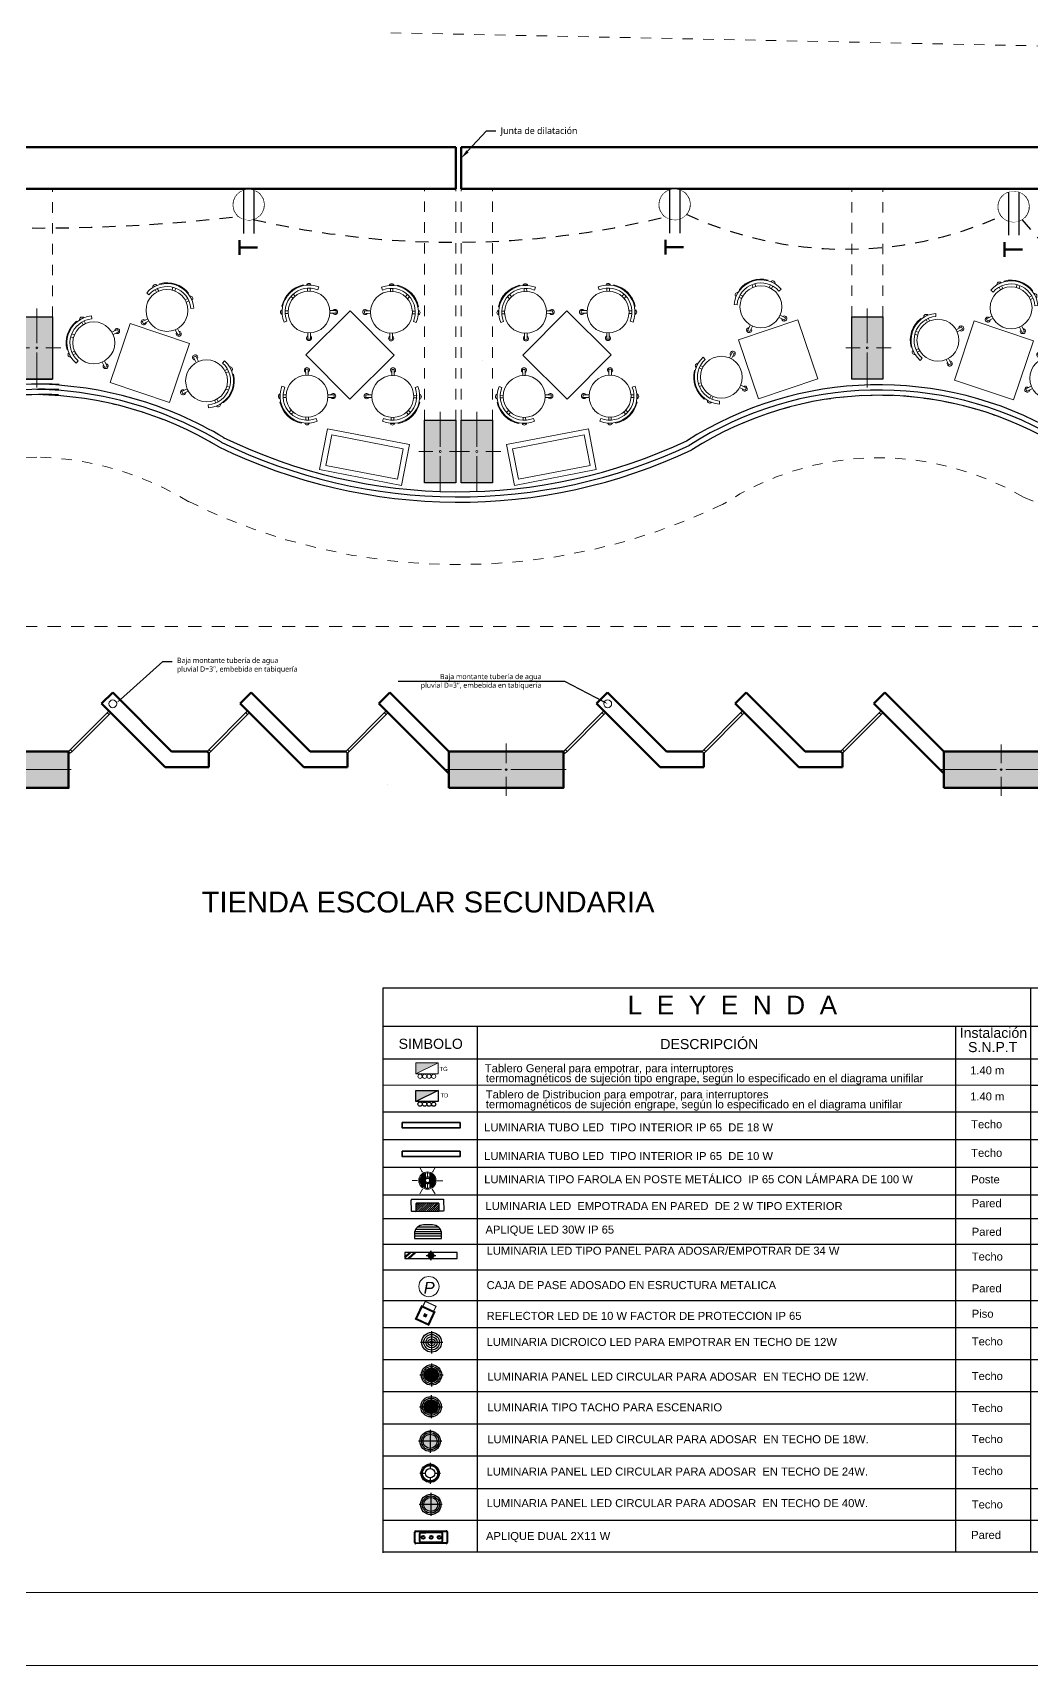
# Model space of a CAD drawing. Header units: millimetres. Extents: x 3632 to 7375, y 1973 to 4120.
# Drawn here: x 3646.38 to 3655.97, y 1974.8 to 1990.47 of the extents above; entities that cross this region are included whole.
import ezdxf
from ezdxf import colors
from ezdxf.entities.mleader import LeaderData, LeaderLine
from ezdxf.enums import TextEntityAlignment as Align
from ezdxf.lldxf.tags import DXFTag
from ezdxf.math import Vec2, Vec3

# ---------------------------------------------------------------- set-up
doc = ezdxf.new("R2010")
doc.units = ezdxf.units.MM
doc.set_wipeout_variables(frame=1)
for name, pattern in [('1CORTE', [1.5, 1, -0.25, 0, -0.25]), ('CONTINUA', [0]), ('DASHED2', [0.375, 0.25, -0.125]), ('HIDDEN2', [0.1875, 0.125, -0.0625]), ('TRAZOS2', [0.375, 0.25, -0.125])]:
    doc.linetypes.add(name, pattern=pattern)
for name, color, linetype in [('.', 40, 'Continuous'), ('ALUMBRADO', 1, 'Continuous'), ('IE-LEYENDA', 142, 'Continuous'), ('RED DE HUMO', 32, 'ACI')]:
    doc.layers.add(name, color=color, linetype=linetype)
for name, color, linetype, lineweight in [('A-DOOR', 31, 'Continuous', 9), ('AA. Proyeccion Corte', 10, '1CORTE', 50), ('alumbrado exterior', 3, 'Continuous', 15), ('Capa1', 7, 'Continuous', 5), ('COLUMNAS 50', 7, 'Continuous', 50), ('Equipamiento SR', 253, 'Continuous', 0), ('GRAFO 4', 7, 'Continuous', 30), ('I.S. CANALETAS', 12, 'Continuous', 0), ('letras sr', 7, 'Continuous', 5), ('Muebles fijos El', 101, 'Continuous', 0), ('Muros el', 7, 'Continuous', 50), ('Proyeccciones', 1, 'DASHED2', 13), ('proyecciones', 1, 'DASHED2', 5), ('ROTULO', 253, 'Continuous', 0), ('Structural - Bearing_Pen_No__20', 1, 'Continuous', 0), ('TOMACORRIENTE', 5, 'HIDDEN2', 30), ('Vanos', 140, 'Continuous', 5)]:
    doc.layers.add(name, color=color, linetype=linetype, lineweight=lineweight)
doc.styles.add('ESC50', font='', dxfattribs={"height": 0.05})
doc.styles.add('Generales', font='trebuc.ttf', dxfattribs={"height": 0.22})
doc.styles.get("Standard").update_dxf_attribs({"font": 'arial.ttf'})
doc.styles.add('style1', font='arial.ttf')
doc.styles.add('TITULOS', font='swissek.ttf')
doc.styles.get('ESC50').set_extended_font_data('Arial', italic=True)
tags = doc.linetypes.add('ACI', pattern='A,0.5,-0.2,["ACI",Standard,S=0.1,R=0,X=-0.1,Y=-0.05],-0.25', length=0.95).pattern_tags.tags
tags[6] = DXFTag(74, 10)

# ---------------------------------------------------------------- blocks, each defined once
blk = doc.blocks.new('Columna 1.10 x0.30')
at = {"true_color": 0xc7c8ca}
h = blk.add_hatch(color=9, dxfattribs=at)
h.dxf.hatch_style = 1
h.paths.add_polyline_path([(-234.849, 113.807), (-235.949, 113.807), (-235.949, 113.457), (-234.849, 113.457)])
h.paths.add_polyline_path([(-235.391, 113.632, -1), (-235.408, 113.632, -1)], flags=16)
at = {"layer": 'COLUMNAS 50', "color": 1, "linetype": 'Continuous', "lineweight": 5}
for p, q in [((-235.399, 113.873), (-235.399, 113.693)), ((-235.974, 113.632), (-235.444, 113.632)), ((-234.824, 113.632), (-235.354, 113.632)), ((-235.399, 113.562), (-235.399, 113.382))]:
    blk.add_line(p, q, dxfattribs=at)
at = {"layer": 'COLUMNAS 50', "linetype": 'Continuous'}
blk.add_lwpolyline([(-235.949, 113.457), (-234.849, 113.457), (-234.849, 113.807), (-235.949, 113.807)], close=True, dxfattribs=at)
at = {"layer": 'COLUMNAS 50', "color": 1, "linetype": 'Continuous', "lineweight": 5}
blk.add_circle((-235.399, 113.632), 0.00871, dxfattribs=at)
blk.add_point((-235.399, 113.632), dxfattribs=at)
blk = doc.blocks.new('bLOQUE D')
at = {"true_color": 0xc7c8ca}
h = blk.add_hatch(color=9, dxfattribs=at)
h.dxf.hatch_style = 1
h.paths.add_polyline_path([(3204.203, 2082.699), (3203.903, 2082.699), (3203.903, 2082.099), (3204.203, 2082.099)])
edge = h.paths.add_edge_path(flags=16)
edge.add_arc((3204.053, 2082.399), 0.00871, 0, 360)
blk.add_lwpolyline([(3203.903, 2082.699), (3204.203, 2082.699), (3204.203, 2082.099), (3203.903, 2082.099)], close=True)
at = {"layer": 'COLUMNAS 50', "color": 1, "linetype": 'Continuous', "lineweight": 5}
for p, q in [((3204.053, 2082.779), (3204.053, 2082.444)), ((3203.983, 2082.399), (3203.848, 2082.399)), ((3204.283, 2082.399), (3204.14, 2082.399)), ((3204.053, 2082.019), (3204.053, 2082.354))]:
    blk.add_line(p, q, dxfattribs=at)
blk.add_circle((3204.053, 2082.399), 0.00871, dxfattribs=at)
blk = doc.blocks.new('SBANCO')
for p, q in [((0.175, 0.012), (0.2, 0.012)), ((0.189, 0.122), (0.194, 0.126)), ((0.175, -0.013), (0.2, -0.013)), ((0.189, -0.122), (0.194, -0.126))]:
    blk.add_line(p, q)
for points in [[(-0.131, 0.116), (-0.167, 0.152), (-0.152, 0.167), (-0.116, 0.131)], [(0.116, 0.131), (0.134, 0.149)], [(0.151, 0.166), (0.152, 0.167), (0.167, 0.152), (0.166, 0.151)], [(0.149, 0.134), (0.131, 0.116)], [(-0.116, -0.131), (-0.152, -0.167), (-0.167, -0.152), (-0.131, -0.116)], [(0.134, -0.149), (0.116, -0.131)], [(0.131, -0.116), (0.149, -0.134)], [(0.166, -0.151), (0.167, -0.152), (0.152, -0.167), (0.151, -0.166)]]:
    blk.add_lwpolyline(points)
blk.add_lwpolyline([(0.078, -0.184, 0.660938), (0.078, 0.184), (0.088, 0.207, -0.660938), (0.088, -0.207)], format="xyb", close=True)
blk.add_circle((0, 0), 0.175)
for centre, radius, start, end in [((-0.154, 0.154), 0.0213, 345, 285), ((0.154, 0.154), 0.0213, 192.061, 195), ((0.154, 0.154), 0.0213, 333.0698, 116.9302), ((0.154, 0.154), 0.0213, 255, 257.939), ((0, 0), 0.231, 327.0757, 32.9243), ((-0.154, -0.154), 0.0213, 75, 15), ((0.154, -0.154), 0.0213, 102.061, 105), ((0.154, -0.154), 0.0213, 165, 167.939), ((0.154, -0.154), 0.0213, 243.0698, 26.9302)]:
    blk.add_arc(centre, radius, start, end)
blk = doc.blocks.new('Tomacorriente con puesta a tierra')
at = {"layer": 'TOMACORRIENTE'}
blk.add_lwpolyline([(0.111, 0.038), (0.106, 0.049), (0.101, 0.06), (0.094, 0.07), (0.086, 0.08), (0.077, 0.088), (0.068, 0.096), (0.057, 0.102), (0.046, 0.108), (0.035, 0.112), (0.023, 0.115), (0.011, 0.117), (-0.002, 0.117), (-0.014, 0.116), (-0.026, 0.114), (-0.038, 0.111), (-0.049, 0.106), (-0.06, 0.101), (-0.07, 0.094), (-0.08, 0.086), (-0.088, 0.077), (-0.096, 0.068), (-0.102, 0.057), (-0.108, 0.046), (-0.112, 0.035), (-0.115, 0.023), (-0.117, 0.011), (-0.117, -0.002), (-0.116, -0.014), (-0.114, -0.026), (-0.111, -0.038), (-0.106, -0.049), (-0.101, -0.06), (-0.094, -0.07), (-0.086, -0.08), (-0.077, -0.088), (-0.068, -0.096), (-0.057, -0.102), (-0.046, -0.108), (-0.035, -0.112), (-0.023, -0.115), (-0.011, -0.117), (0.002, -0.117), (0.014, -0.116), (0.026, -0.114), (0.038, -0.111), (0.049, -0.106), (0.06, -0.101), (0.07, -0.094), (0.08, -0.086), (0.088, -0.077), (0.096, -0.068), (0.102, -0.057), (0.108, -0.046), (0.112, -0.035), (0.115, -0.023), (0.117, -0.011), (0.117, 0.002), (0.116, 0.014), (0.114, 0.026)], close=True, dxfattribs=at)
at = {"layer": 'TOMACORRIENTE', "color": 5, "linetype": 'CONTINUA', "style": 'style1', "text_generation_flag": 4}
blk.add_text('T', height=0.147, rotation=180, dxfattribs=at).set_placement((0.391, -0.069))
blk.add_wipeout([(0.111, 0.038), (0.106, 0.049), (0.101, 0.06), (0.094, 0.07), (0.086, 0.08), (0.077, 0.088), (0.068, 0.096), (0.057, 0.102), (0.046, 0.108), (0.035, 0.112), (0.023, 0.115), (0.011, 0.117), (-0.002, 0.117), (-0.014, 0.116), (-0.026, 0.114), (-0.038, 0.111), (-0.049, 0.106), (-0.06, 0.101), (-0.07, 0.094), (-0.08, 0.086), (-0.088, 0.077), (-0.096, 0.068), (-0.102, 0.057), (-0.108, 0.046), (-0.112, 0.035), (-0.115, 0.023), (-0.117, 0.011), (-0.117, -0.002), (-0.116, -0.014), (-0.114, -0.026), (-0.111, -0.038), (-0.106, -0.049), (-0.101, -0.06), (-0.094, -0.07), (-0.086, -0.08), (-0.077, -0.088), (-0.068, -0.096), (-0.057, -0.102), (-0.046, -0.108), (-0.035, -0.112), (-0.023, -0.115), (-0.011, -0.117), (0.002, -0.117), (0.014, -0.116), (0.026, -0.114), (0.038, -0.111), (0.049, -0.106), (0.06, -0.101), (0.07, -0.094), (0.08, -0.086), (0.088, -0.077), (0.096, -0.068), (0.102, -0.057), (0.108, -0.046), (0.112, -0.035), (0.115, -0.023), (0.117, -0.011), (0.117, 0.002), (0.116, 0.014), (0.114, 0.026)]).dxf.layer = 'TOMACORRIENTE'
at = {"layer": 'TOMACORRIENTE', "color": 5, "linetype": 'CONTINUA'}
for p, q in [((-0.111, 0.039), (0.22, 0.039)), ((-0.111, -0.039), (0.22, -0.039))]:
    blk.add_line(p, q, dxfattribs=at)
blk = doc.blocks.new('TD ALUMBRADO 1')
at = {"layer": 'ALUMBRADO'}
h = blk.add_hatch(color=256, dxfattribs=at)
h.dxf.hatch_style = 1
h.paths.add_polyline_path([(0.25, 0.25), (-0.25, 0), (-0.25, 0.25)])
at = {"layer": 'ALUMBRADO', "color": 5}
for points in [[(0.25, 0.25), (-0.25, 0), (-0.25, 0.25), (0.25, 0.25)], [(0.25, 0.25), (0.25, 0), (-0.25, 0), (-0.25, 0.25), (0.25, 0.25)]]:
    blk.add_lwpolyline(points, dxfattribs=at)
for centre in [(-0.158, -0.055), (-0.057, -0.056), (0.045, -0.057), (0.147, -0.057)]:
    blk.add_circle(centre, 0.0473, dxfattribs=at)
blk = doc.blocks.new('ADOSADO')
at = {"layer": 'ALUMBRADO'}
for points in [[(-0.111, 0.085), (-0.065, 0.085)], [(0.005, 0.201), (0.005, 0.155)], [(0.005, 0.015), (0.005, -0.031)], [(0.075, 0.085), (0.121, 0.085)]]:
    blk.add_lwpolyline(points, dxfattribs=at)
blk.add_circle((0.005, 0.085), 0.0698, dxfattribs=at)
at = {"color": 1}
blk.add_wipeout([(-0.63, 0.015), (0.64, 0.015), (0.64, 0.155), (-0.63, 0.155)], dxfattribs=at).dxf.layer = 'ALUMBRADO'
at = {"layer": 'ALUMBRADO', "linetype": 'TRAZOS2'}
h = blk.add_hatch(color=256, dxfattribs=at)
h.dxf.hatch_style = 1
edge = h.paths.add_edge_path()
edge.add_arc((0.005, 0.085), 0.0698, 0, 360)
at = {"layer": 'ALUMBRADO', "color": 1}
blk.add_lwpolyline([(-0.63, 0.015), (0.64, 0.015), (0.64, 0.155), (-0.63, 0.155)], close=True, dxfattribs=at)
at = {"layer": 'ALUMBRADO', "lineweight": 50}
for points in [[(-0.496, 0.155), (-0.63, 0.041)], [(-0.379, 0.155), (-0.544, 0.015)]]:
    blk.add_lwpolyline(points, dxfattribs=at)
at = {"layer": 'ALUMBRADO'}
for points in [[(-0.111, 0.085), (-0.065, 0.085)], [(0.005, 0.155), (0.005, 0.201)], [(0.005, -0.031), (0.005, 0.015)], [(0.075, 0.085), (0.121, 0.085)]]:
    blk.add_lwpolyline(points, dxfattribs=at)
blk.add_circle((0.005, 0.085), 0.0698, dxfattribs=at)
blk = doc.blocks.new('*U211')
at = {"color": 2}
blk.add_lwpolyline([(0, -0.071), (0, 0.071)], dxfattribs=at)
blk = doc.blocks.new('*U212')
at = {"color": 0, "linetype": 'ByBlock', "lineweight": -2, "transparency": 16777216}
blk.add_blockref('*U211', (-0.037, 1.246), dxfattribs=at)
for p, rotation in [((-0.323, 1.083), 59.99999999999999), ((0.247, 1.08), 299.9999999999999), ((-0.326, 0.754), 120), ((-0.042, 0.587), 180), ((0.245, 0.75), 239.9999999999999)]:
    blk.add_blockref('*U211', p, dxfattribs=dict(at, rotation=rotation))
blk = doc.blocks.new('A$C0124305E')
at = {"color": 114, "lineweight": 0}
blk.add_wipeout([(0.002, 0.297), (0.049, 0.298), (0.083, 0.287), (0.118, 0.274), (0.154, 0.256), (0.182, 0.237), (0.208, 0.214), (0.248, 0.166), (0.268, 0.13), (0.28, 0.101), (0.295, 0.036), (0.295, -0.016), (0.29, -0.055), (0.281, -0.088), (0.273, -0.108), (0.262, -0.132), (0.249, -0.154), (0.235, -0.173), (0.215, -0.197), (0.203, -0.209), (0.174, -0.233), (0.153, -0.247), (0.126, -0.261), (0.114, -0.266), (0.101, -0.271), (0.076, -0.278), (0.049, -0.284), (0.004, -0.288), (-0.042, -0.288), (-0.085, -0.274), (-0.112, -0.264), (-0.136, -0.252), (-0.165, -0.234), (-0.19, -0.214), (-0.218, -0.186), (-0.236, -0.162), (-0.258, -0.126), (-0.277, -0.077), (-0.285, -0.041), (-0.289, 0.005), (-0.286, 0.042), (-0.282, 0.07), (-0.266, 0.118), (-0.246, 0.157), (-0.21, 0.205), (-0.178, 0.234), (-0.152, 0.253), (-0.116, 0.272), (-0.042, 0.294)], dxfattribs=at).dxf.layer = 'Capa1'
at = {"layer": 'Capa1', "lineweight": 0, "true_color": 0xfecc66}
h = blk.add_hatch(color=31, dxfattribs=at)
edge = h.paths.add_edge_path()
edge.add_line((0.049, 0.086), (0.049, 0.195))
edge.add_ellipse((0, 0), major_axis=(0.142, 0.142), ratio=1, start_angle=239.152, end_angle=390.848, ccw=False)
edge.add_line((0.049, -0.195), (0.049, -0.076))
edge.add_line((0.049, -0.076), (0.049, -0.051))
edge.add_ellipse((0, 0), major_axis=(0.0504, 0.0504), ratio=1, start_angle=268.6948, end_angle=361.3052)
edge.add_line((0.049, 0.051), (0.049, 0.086))
edge = h.paths.add_edge_path()
edge.add_line((-0.042, -0.058), (-0.042, -0.076))
edge.add_line((-0.042, -0.076), (-0.042, -0.197))
edge.add_ellipse((0, 0), major_axis=(0.142, 0.142), ratio=1, start_angle=56.991, end_angle=213.009, ccw=False)
edge.add_line((-0.042, 0.197), (-0.042, 0.086))
edge.add_line((-0.042, 0.086), (-0.042, 0.058))
edge.add_ellipse((0, 0), major_axis=(0.0504, 0.0504), ratio=1, start_angle=80.9455, end_angle=189.0545)
at = {"layer": 'Capa1', "color": 114, "lineweight": 0}
for p, q in [((-0.042, 0.034), (-0.042, 0.086)), ((0.004, 0.098), (0.004, 0.227)), ((0.049, 0.086), (0.049, 0.034)), ((-0.042, -0.076), (-0.042, -0.024)), ((0.004, -0.088), (0.004, -0.227)), ((0.049, -0.024), (0.049, -0.076))]:
    blk.add_line(p, q, dxfattribs=at)
for centre, radius in [((0, 0), 0.227), ((0, 0), 0.201), ((0, 0), 0.0712), ((0.004, 0.005), 0.0539)]:
    blk.add_circle(centre, radius, dxfattribs=at)
for start, end in [(60.6743, 119.3257), (240.6743, 299.3257)]:
    blk.add_arc((0.004, 0.005), 0.0929, start, end, dxfattribs=at)
at = {"rotation": 89.99999999999999}
blk.add_blockref('*U212', (0.917, 0.039), dxfattribs=at)
blk = doc.blocks.new('LUM PARED')
at = {"layer": 'ALUMBRADO'}
h = blk.add_hatch(dxfattribs=at)
h.set_pattern_fill('ANSI31', color=5, scale=2.5)
h.set_pattern_definition([(45, (0, 0.88397), (-0.22097, 0.22097), [])])
edge = h.paths.add_edge_path()
edge.add_line((-2.47, 0), (2.47, 0))
edge.add_line((2.47, 0), (2.47, 1.57))
edge.add_arc((2.27, 1.57), 0.2, 0, 90)
edge.add_line((2.27, 1.77), (-2.27, 1.77))
edge.add_arc((-2.27, 1.57), 0.2, 90, 180)
edge.add_line((-2.47, 1.57), (-2.47, 0))
at = {"layer": 'ALUMBRADO', "color": 5}
for points in [[(-1.08, 1.77), (-2.27, 1.77, 0.414214), (-2.47, 1.57), (-2.47, 0), (-3.25, 0, -0.414214), (-3.45, 0.2), (-3.45, 2.41, -0.414214), (-3.25, 2.61), (-1.11, 2.61), (3.25, 2.61, -0.414214), (3.45, 2.41), (3.45, 0.2, -0.414214), (3.25, 0), (2.47, 0), (2.47, 1.57, 0.414214), (2.27, 1.77)], [(-2.47, 0), (2.47, 0), (2.47, 1.57, 0.414214), (2.27, 1.77), (-2.27, 1.77, 0.414214), (-2.47, 1.57)]]:
    blk.add_lwpolyline(points, format="xyb", close=True, dxfattribs=at)
blk = doc.blocks.new('LED')
at = {"layer": 'ALUMBRADO'}
h = blk.add_hatch(color=256, dxfattribs=at)
h.dxf.hatch_style = 1
edge = h.paths.add_edge_path(flags=17)
edge.add_arc((0, 0), 0.135, 0, 360)
edge = h.paths.add_edge_path()
edge.add_arc((0, 0), 0.162, 0, 360)
for points in [[(-0.185, 0), (-0.082, 0)], [(0, 0.185), (0, 0.082)], [(0.082, 0), (0.185, 0)], [(0, -0.082), (0, -0.185)]]:
    blk.add_lwpolyline(points, dxfattribs=at)
at = {"layer": 'ALUMBRADO', "linetype": 'CONTINUA', "ltscale": 0.003}
for radius in [0.162, 0.135, 0.0824]:
    blk.add_circle((0, 0), radius, dxfattribs=at)
blk = doc.blocks.new('LED PASILLO')
at = {"layer": 'ALUMBRADO'}
h = blk.add_hatch(color=202, dxfattribs=at)
h.dxf.hatch_style = 1
edge = h.paths.add_edge_path()
edge.add_line((0, 0.138), (0, -0.138))
edge.add_line((-0.138, 0), (0.138, 0))
edge = h.paths.add_edge_path()
edge.add_line((0, 0), (0, 0.085))
edge.add_arc((0, 0), 0.0845, 90, 180)
edge.add_line((-0.085, 0), (0, 0))
edge = h.paths.add_edge_path()
edge.add_line((0.085, 0), (0, 0))
edge.add_line((0, 0), (0, -0.085))
edge.add_arc((0, 0), 0.0845, 270, 360)
at = {"layer": 'ALUMBRADO', "color": 202}
for points in [[(-0.138, 0), (0.138, 0)], [(0, 0.138), (0, -0.138)]]:
    blk.add_lwpolyline(points, dxfattribs=at)
for radius in [0.122, 0.103, 0.0845]:
    blk.add_circle((0, 0), radius, dxfattribs=at)
blk = doc.blocks.new('LED SUM')
at = {"layer": 'ALUMBRADO', "color": 44}
for p, q in [((-0.138, 0), (0.138, 0)), ((0, 0.138), (0, -0.138))]:
    blk.add_line(p, q, dxfattribs=at)
for radius in [0.122, 0.096, 0.0698, 0.0436, 0.0175]:
    blk.add_circle((0, 0), radius, dxfattribs=at)
blk = doc.blocks.new('LED CENTRAL')
at = {"layer": 'ALUMBRADO'}
h = blk.add_hatch(color=5, dxfattribs=at)
h.dxf.hatch_style = 1
edge = h.paths.add_edge_path()
edge.add_arc((0, 0), 0.0845, 0, 360)
at = {"layer": 'ALUMBRADO', "color": 5}
for points in [[(-0.138, 0), (0.138, 0)], [(0, 0.138), (0, -0.138)]]:
    blk.add_lwpolyline(points, dxfattribs=at)
for radius in [0.122, 0.103, 0.0845]:
    blk.add_circle((0, 0), radius, dxfattribs=at)
blk = doc.blocks.new('LUM PARED 20 W')
at = {"layer": 'ALUMBRADO', "color": 6}
blk.add_lwpolyline([(-0.05, -0.15), (0.05, -0.15, 0.414214), (0.15, -0.05), (0.15, 0), (-0.15, 0), (-0.15, -0.05, 0.414214)], format="xyb", close=True, dxfattribs=at)
for points in [[(-0.15, -0.025), (0.15, -0.025)], [(-0.15, -0.05), (0.15, -0.05)], [(-0.147, -0.075), (0.147, -0.075)], [(-0.137, -0.1), (0.137, -0.1)], [(-0.116, -0.125), (0.116, -0.125)]]:
    blk.add_lwpolyline(points, dxfattribs=at)
blk = doc.blocks.new('CAJ A DE PASO EMT')
at = {"layer": 'alumbrado exterior'}
blk.add_circle((0, 0), 0.202, dxfattribs=at)
at = {"layer": 'IE-LEYENDA', "color": 7, "style": 'ESC50'}
blk.add_text('P', height=0.235, dxfattribs=at).set_placement((0.006, -0.14), align=Align.CENTER)
blk = doc.blocks.new('REFLECTOR DE 10W')
at = {"layer": '.', "true_color": 0xf8d731}
h = blk.add_hatch(color=40, dxfattribs=at)
h.dxf.hatch_style = 1
h.paths.add_polyline_path([(-0.051, 0.075), (-0.201, 0.075), (-0.201, -0.075), (-0.051, -0.075)])
h.paths.add_polyline_path([(-0.063, -0.063), (-0.189, -0.063), (-0.189, 0.063), (-0.063, 0.063)], flags=16)
h.paths.add_polyline_path([(-0.111, 0.014), (-0.111, -0.014), (-0.14, -0.014), (-0.14, 0.014)], flags=0)
at = {"layer": '.'}
h = blk.add_hatch(color=5, dxfattribs=at)
h.dxf.hatch_style = 1
h.paths.add_polyline_path([(-0.14, 0.014), (-0.14, -0.014), (-0.111, -0.014), (-0.111, 0.014)])
at = {"layer": 'alumbrado exterior', "color": 40, "true_color": 0xf8d731}
for points in [[(-0.201, 0.075), (-0.051, 0.075), (-0.051, -0.075), (-0.201, -0.075)], [(-0.189, 0.063), (-0.063, 0.063), (-0.063, -0.063), (-0.189, -0.063)]]:
    blk.add_lwpolyline(points, close=True, dxfattribs=at)
at = {"layer": 'alumbrado exterior', "color": 5}
blk.add_lwpolyline([(-0.14, 0.014), (-0.111, 0.014), (-0.111, -0.014), (-0.14, -0.014)], close=True, dxfattribs=at)
at = {"layer": 'alumbrado exterior'}
for points in [[(-0.051, 0.061), (0.004, 0.061), (0.004, -0.061), (-0.051, -0.061)], [(-0.051, 0.057), (0, 0.057), (0, -0.057), (-0.051, -0.057)]]:
    blk.add_lwpolyline(points, dxfattribs=at)
blk = doc.blocks.new('411')
at = {"layer": 'ALUMBRADO'}
h = blk.add_hatch(color=1, dxfattribs=at)
h.dxf.hatch_style = 1
edge = h.paths.add_edge_path()
edge.add_line((114.303, 245.266), (114.073, 245.266))
edge.add_line((114.188, 245.382), (114.188, 245.151))
edge = h.paths.add_edge_path()
edge.add_line((114.188, 245.266), (114.259, 245.266))
edge.add_arc((114.188, 245.266), 0.0707, 0, 90)
edge.add_line((114.188, 245.337), (114.188, 245.266))
edge = h.paths.add_edge_path()
edge.add_line((114.188, 245.196), (114.188, 245.266))
edge.add_line((114.188, 245.266), (114.118, 245.266))
edge.add_arc((114.188, 245.266), 0.0707, 180, 270)
at = {"layer": 'ALUMBRADO', "color": 5}
for points in [[(114.188, 245.382), (114.188, 245.151)], [(114.303, 245.266), (114.073, 245.266)]]:
    blk.add_lwpolyline(points, dxfattribs=at)
for radius in [0.102, 0.086, 0.0707]:
    blk.add_circle((114.188, 245.266), radius, dxfattribs=at)
blk = doc.blocks.new('d')
at = {"layer": 'ALUMBRADO'}
h = blk.add_hatch(color=1, dxfattribs=at)
h.dxf.hatch_style = 1
edge = h.paths.add_edge_path()
edge.add_arc((114.505, 245.331), 0.0707, 0, 360)
at = {"layer": 'ALUMBRADO', "color": 5}
for points in [[(114.505, 245.446), (114.505, 245.215)], [(114.39, 245.331), (114.62, 245.331)]]:
    blk.add_lwpolyline(points, dxfattribs=at)
for radius in [0.102, 0.086, 0.0707]:
    blk.add_circle((114.505, 245.331), radius, dxfattribs=at)
blk = doc.blocks.new('dir')
at = {"layer": 'A-DOOR', "color": 2, "lineweight": 40}
for centre in [(114.374, 247.026), (114.456, 247.026), (114.534, 247.026)]:
    blk.add_circle(centre, 0.0144, dxfattribs=at)
at = {"layer": 'ALUMBRADO', "color": 5, "lineweight": 40}
for p, q in [((114.292, 246.975), (114.292, 247.078)), ((114.301, 247.087), (114.401, 247.088)), ((114.338, 247.062), (114.338, 246.989)), ((114.338, 247.062), (114.338, 246.989)), ((114.56, 247.073), (114.347, 247.072)), ((114.403, 247.072), (114.347, 247.072)), ((114.401, 247.088), (114.606, 247.089)), ((114.56, 247.073), (114.403, 247.072)), ((114.57, 246.99), (114.569, 247.063)), ((114.57, 246.99), (114.569, 247.063)), ((114.615, 247.08), (114.616, 246.976)), ((114.57, 246.967), (114.302, 246.965)), ((114.348, 246.979), (114.56, 246.981)), ((114.348, 246.979), (114.504, 246.98)), ((114.606, 246.967), (114.57, 246.967))]:
    blk.add_line(p, q, dxfattribs=at)
for centre, start, end in [((114.301, 247.078), 90.328, 180.328), ((114.347, 247.062), 90.328, 180.328), ((114.347, 247.062), 90.328, 180.328), ((114.56, 247.063), 0.328, 90.328), ((114.56, 247.063), 0.328, 90.328), ((114.606, 247.08), 0.328, 90.328), ((114.302, 246.975), 180.328, 270.328), ((114.348, 246.989), 180.328, 270.328), ((114.348, 246.989), 180.328, 270.328), ((114.56, 246.99), 270.328, 0.328), ((114.56, 246.99), 270.328, 0.328), ((114.606, 246.976), 270.328, 0.328)]:
    blk.add_arc(centre, 0.00937, start, end, dxfattribs=at)
blk = doc.blocks.new('LYYYY')
at = {"layer": 'ROTULO'}
h = blk.add_hatch(color=5, dxfattribs=at)
h.dxf.hatch_style = 1
h.paths.add_polyline_path([(267.268, -133.161), (266.934, -133.328), (266.934, -133.161)])
at = {"layer": 'A-DOOR', "color": 2, "lineweight": 35}
for points in [[(266.727, -134.059), (267.595, -134.059), (267.595, -134.14), (266.727, -134.14)], [(266.727, -134.489), (267.595, -134.489), (267.595, -134.57), (266.727, -134.57)]]:
    blk.add_lwpolyline(points, close=True, dxfattribs=at)
at = {"layer": 'IE-LEYENDA', "linetype": 'Continuous'}
for p, q in [((266.438, -132.044), (266.438, -140.512)), ((285.873, -132.045), (266.438, -132.044)), ((276.152, -140.495), (276.152, -132.044)), ((285.873, -132.618), (266.438, -132.617)), ((267.849, -132.617), (267.849, -135.045)), ((275.029, -140.495), (275.029, -132.617)), ((276.152, -140.495), (276.156, -132.617)), ((266.438, -133.104), (276.152, -133.105)), ((276.143, -133.105), (285.865, -133.105)), ((266.438, -133.495), (276.152, -133.496)), ((276.152, -133.496), (285.865, -133.496)), ((266.438, -133.896), (276.152, -133.896)), ((276.152, -133.896), (285.865, -133.896)), ((266.438, -134.312), (276.152, -134.312)), ((276.152, -134.312), (285.873, -134.312)), ((266.438, -134.729), (276.152, -134.729)), ((276.152, -134.729), (285.873, -134.729)), ((266.438, -135.145), (276.152, -135.145)), ((267.849, -135.045), (267.849, -140.495)), ((276.152, -135.145), (285.873, -135.145)), ((266.438, -135.498), (276.161, -135.498)), ((276.154, -135.498), (285.876, -135.498)), ((266.438, -135.882), (276.161, -135.883)), ((276.161, -135.883), (285.882, -135.883)), ((266.438, -136.267), (276.161, -136.267)), ((276.161, -136.267), (285.882, -136.268)), ((266.438, -136.728), (276.161, -136.728)), ((276.161, -136.728), (285.873, -136.728)), ((266.438, -137.131), (276.16, -137.131)), ((276.16, -137.131), (285.873, -137.132)), ((266.438, -137.613), (276.16, -137.613)), ((276.16, -137.613), (285.873, -137.614)), ((266.438, -138.095), (276.16, -138.095)), ((276.16, -138.095), (285.873, -138.095)), ((266.438, -138.577), (276.161, -138.577)), ((266.438, -139.058), (276.161, -139.059)), ((266.438, -139.548), (276.161, -139.549)), ((266.438, -139.548), (276.161, -139.549)), ((276.16, -139.549), (285.882, -139.549)), ((266.43, -140.022), (276.152, -140.022)), ((276.152, -140.022), (285.873, -140.022)), ((266.43, -140.495), (276.152, -140.495)), ((276.151, -140.495), (285.873, -140.496))]:
    blk.add_line(p, q, dxfattribs=at)
at = {"layer": 'ROTULO', "color": 5}
for points in [[(267.268, -133.161), (266.934, -133.328), (266.934, -133.161), (267.268, -133.161)], [(267.268, -133.161), (267.268, -133.328), (266.934, -133.328), (266.934, -133.161), (267.268, -133.161)]]:
    blk.add_lwpolyline(points, dxfattribs=at)
for centre in [(266.995, -133.364), (267.063, -133.365), (267.131, -133.366), (267.199, -133.366)]:
    blk.add_circle(centre, 0.0316, dxfattribs=at)
at = {"layer": 'A-DOOR', "color": 2, "lineweight": 80, "xscale": 1.5, "yscale": 1.5, "zscale": 1.5}
for name, p in [('d', (95.402, -506.317)), ('411', (95.874, -507.686)), ('dir', (95.479, -510.819))]:
    blk.add_blockref(name, p, dxfattribs=at)
at = {"layer": 'ALUMBRADO', "xscale": 1.355211, "yscale": 1.355211, "zscale": 1.355211, "rotation": 180}
blk.add_blockref('LUM PARED 20 W', (267.114, -135.798), dxfattribs=at)
at = {"layer": 'ALUMBRADO'}
for name, p, xscale, yscale, zscale in [('LED CENTRAL', (267.166, -137.845), 1.254825, 1.254825, 1.254825), ('LED', (267.146, -139.319), 0.8470068750000002, 0.8470068750000002, 0.8470068750000002)]:
    blk.add_blockref(name, p, dxfattribs=dict(at, xscale=xscale, yscale=yscale, zscale=zscale))
at = {"layer": 'alumbrado exterior', "xscale": 0.75, "yscale": 0.75, "zscale": 0.75}
blk.add_blockref('CAJ A DE PASO EMT', (267.128, -136.519), dxfattribs=at)
at = {"layer": 'alumbrado exterior', "xscale": 1.5, "yscale": 1.5, "zscale": 1.5, "rotation": 64.76598913906687}
blk.add_blockref('REFLECTOR DE 10W', (267.153, -136.781), dxfattribs=at)
at = {"layer": 'RED DE HUMO', "xscale": 1.216919970830975, "yscale": 1.216919970830975, "zscale": 1.216919970830975}
blk.add_blockref('LED SUM', (267.168, -137.354), dxfattribs=at)
at = {"layer": 'ROTULO', "xscale": 0.668483887499998, "yscale": 0.668483887499998, "zscale": 0.668483887499998, "rotation": 359.9947611938667}
blk.add_blockref('TD ALUMBRADO 1', (267.101, -133.745), dxfattribs=at)
at = {"layer": 'TOMACORRIENTE', "xscale": 1.254825, "yscale": 1.254825, "zscale": 1.254825, "rotation": 270}
blk.add_blockref('LED PASILLO', (267.146, -138.839), dxfattribs=at)
at = {"layer": 'IE-LEYENDA', "style": 'style1'}
for s, height, p in [('L  E  Y  E  N  D  A', 0.28111, (270.107, -132.437)), ('Instalación ', 0.15137, (275.087, -132.788)), ('DESCRIPCIÓN', 0.15137, (270.598, -132.957)), ('S.N.P.T', 0.1514, (275.212, -133.002)), ('Tablero General para empotrar, para interruptores', 0.12, (267.966, -133.304)), ('1.40 m', 0.12, (275.244, -133.336)), ('termomagnéticos de sujeción tipo engrape, según lo especificado en el diagrama unifilar', 0.12, (267.981, -133.453)), ('Tablero de Distribucion para empotrar, para interruptores', 0.12, (267.981, -133.696)), ('1.40 m', 0.12, (275.244, -133.727)), ('termomagnéticos de sujeción engrape, según lo especificado en el diagrama unifilar', 0.12, (267.981, -133.844)), ('LUMINARIA TUBO LED  TIPO INTERIOR IP 65  DE 18 W', 0.12, (267.956, -134.191)), ('Techo', 0.12, (275.259, -134.144)), ('LUMINARIA TUBO LED  TIPO INTERIOR IP 65  DE 10 W', 0.12, (267.956, -134.621)), ('Techo', 0.12, (275.259, -134.573)), ('LUMINARIA TIPO FAROLA EN POSTE METÁLICO  IP 65 CON LÁMPARA DE 100 W', 0.12, (267.957, -134.969)), ('Poste', 0.12, (275.259, -134.971)), ('LUMINARIA LED  EMPOTRADA EN PARED  DE 2 W TIPO EXTERIOR', 0.12, (267.976, -135.371)), ('Pared', 0.12, (275.268, -135.329)), ('APLIQUE LED 30W IP 65', 0.12, (267.976, -135.724)), ('Pared', 0.12, (275.268, -135.757)), ('LUMINARIA LED TIPO PANEL PARA ADOSAR/EMPOTRAR DE 34 W ', 0.12, (267.993, -136.041)), ('Techo', 0.12, (275.268, -136.128)), ('CAJA DE PASE ADOSADO EN ESRUCTURA METALICA', 0.12, (267.993, -136.557)), ('Pared', 0.12, (275.268, -136.605)), ('Piso', 0.12, (275.268, -136.986)), ('REFLECTOR LED DE 10 W FACTOR DE PROTECCION IP 65', 0.12, (267.993, -137.018)), ('LUMINARIA DICROICO LED PARA EMPOTRAR EN TECHO DE 12W', 0.12, (267.993, -137.409)), ('Techo', 0.12, (275.268, -137.401)), ('LUMINARIA PANEL LED CIRCULAR PARA ADOSAR  EN TECHO DE 12W.', 0.12, (268.004, -137.929)), ('Techo', 0.12, (275.268, -137.92)), ('LUMINARIA TIPO TACHO PARA ESCENARIO', 0.12, (268.004, -138.39)), ('Techo', 0.12, (275.268, -138.401)), ('LUMINARIA PANEL LED CIRCULAR PARA ADOSAR  EN TECHO DE 18W.', 0.12, (268.004, -138.868)), ('Techo', 0.12, (275.268, -138.866)), ('LUMINARIA PANEL LED CIRCULAR PARA ADOSAR  EN TECHO DE 24W.', 0.12, (267.993, -139.353)), ('Techo', 0.12, (275.268, -139.343)), ('LUMINARIA PANEL LED CIRCULAR PARA ADOSAR  EN TECHO DE 40W.', 0.12, (267.993, -139.827)), ('Techo', 0.12, (275.268, -139.847)), ('APLIQUE DUAL 2X11 W', 0.12, (267.984, -140.32)), ('Pared', 0.12, (275.259, -140.304))]:
    blk.add_text(s, height=height, rotation=359.9983, dxfattribs=at).set_placement(p)
at = {"layer": 'ROTULO', "style": 'style1'}
blk.add_text('SIMBOLO', height=0.1514, rotation=359.9983, dxfattribs=at).set_placement((266.673, -132.953))
at = {"layer": 'ROTULO', "color": 5, "insert": (267.348, -133.255), "char_height": 0.0626, "attachment_point": 5, "rotation": 359.9983, "line_spacing_factor": 1.005126, "style": 'style1'}
blk.add_mtext('TG', dxfattribs=at)
at = {"layer": 'ROTULO', "color": 6, "insert": (267.36, -133.651), "char_height": 0.0626, "attachment_point": 5, "rotation": 359.9983, "line_spacing_factor": 1.005126, "style": 'style1'}
blk.add_mtext('TD', dxfattribs=at)
at = {"layer": 'ROTULO'}
for name, p, xscale, yscale, zscale in [('A$C0124305E', (267.106, -134.929), 0.5702290378937009, 0.5702290378937009, 0.5702290378937009), ('ADOSADO', (267.156, -136.106), 0.6189665625, 0.6189665625, 0.6189665625)]:
    blk.add_blockref(name, p, dxfattribs=dict(at, xscale=xscale, yscale=yscale, zscale=zscale))
at = {"layer": 'ALUMBRADO', "xscale": 0.07029980652349757, "yscale": 0.07029980652349757, "zscale": 0.07029980652349757, "rotation": 0.3279571989697053}
blk.add_blockref('LUM PARED', (267.107, -135.391), dxfattribs=at)

msp = doc.modelspace()

# ---------------------------------------------------------------- linework, layer by layer
at = {"lineweight": 5}
msp.add_lwpolyline([(3631.814, 2004.497), (3673.864, 2004.497), (3673.864, 1974.797), (3631.814, 1974.797), (3631.814, 2004.497)], dxfattribs=at)
msp.add_lwpolyline([(3632.514, 2003.797), (3673.164, 2003.797), (3673.164, 1975.497), (3632.514, 1975.497)], close=True, dxfattribs=at)
msp.add_lwpolyline([(3646.272, 1987.143), (3646.572, 1987.143)])
for centre, radius, start, end in [((3646.482, 1983.474), 3.622, 87.5852, 120.8601), ((3646.482, 1983.474), 3.572, 87.5852, 120.8601), ((3646.482, 1983.474), 3.522, 87.5852, 120.8601), ((3646.355, 1983.474), 3.522, 59.0437, 88.9168), ((3646.355, 1983.474), 3.572, 59.0437, 88.9168), ((3646.355, 1983.474), 3.622, 59.0437, 88.9168), ((3654.502, 1983.657), 3.432, 60.1339, 122.5679), ((3654.502, 1983.657), 3.382, 60.1339, 122.5679), ((3654.502, 1983.657), 3.332, 60.1339, 122.5679), ((3650.468, 1991.211), 5.248, 243.9904, 295.2713), ((3650.468, 1991.211), 5.248, 243.9904, 295.2713), ((3650.468, 1991.211), 5.198, 243.9904, 295.2713), ((3650.468, 1991.211), 5.148, 243.9904, 295.2713)]:
    msp.add_arc(centre, radius, start, end)
at = {"layer": 'AA. Proyeccion Corte', "color": 7}
msp.add_lwpolyline([(3649.783, 1983.25), (3649.783, 1983.25)], dxfattribs=at)
at = {"layer": 'Equipamiento SR'}
for points in [[(3649.211, 1986.668), (3649.135, 1986.275), (3649.921, 1986.123), (3649.997, 1986.516)], [(3651.714, 1986.668), (3651.79, 1986.275), (3651.005, 1986.123), (3650.929, 1986.516)], [(3649.251, 1986.609), (3649.194, 1986.315), (3649.881, 1986.182), (3649.938, 1986.476)], [(3651.674, 1986.609), (3651.731, 1986.315), (3651.044, 1986.182), (3650.987, 1986.476)]]:
    msp.add_lwpolyline(points, close=True, dxfattribs=at)
at = {"layer": 'GRAFO 4', "linetype": 'Continuous'}
for p, q in [((3649.385, 1983.57), (3649.402, 1983.552)), ((3652.805, 1983.57), (3652.822, 1983.552)), ((3654.135, 1983.57), (3654.152, 1983.552))]:
    msp.add_line(p, q, dxfattribs=at)
at = {"layer": 'I.S. CANALETAS'}
for centre in [(3647.15, 1984.027), (3651.9, 1984.027)]:
    msp.add_circle(centre, 0.0375, dxfattribs=at)
at = {"layer": 'Muebles fijos El'}
msp.add_line((3650.694, 1987.324), (3650.696, 1987.322), dxfattribs=at)
for points in [[(3649.003, 1987.376), (3649.425, 1986.95), (3649.851, 1987.373), (3649.428, 1987.799)], [(3651.933, 1987.376), (3651.51, 1986.95), (3651.084, 1987.373), (3651.507, 1987.799)], [(3647.125, 1987.11), (3647.694, 1986.919), (3647.886, 1987.487), (3647.317, 1987.679)], [(3653.915, 1987.145), (3653.346, 1986.954), (3653.155, 1987.522), (3653.723, 1987.714)], [(3655.227, 1987.135), (3655.795, 1986.944), (3655.987, 1987.512), (3655.418, 1987.704)]]:
    msp.add_lwpolyline(points, close=True, dxfattribs=at)
at = {"layer": 'Muros el', "ltscale": 0.05}
for p, q in [((3648.055, 1983.57), (3648.072, 1983.552)), ((3648.072, 1983.552), (3648.072, 1983.42)), ((3649.402, 1983.552), (3649.402, 1983.42)), ((3652.822, 1983.552), (3652.822, 1983.42)), ((3654.135, 1983.57), (3654.152, 1983.552)), ((3654.152, 1983.552), (3654.152, 1983.42)), ((3647.653, 1983.42), (3648.072, 1983.42)), ((3652.403, 1983.42), (3652.822, 1983.42))]:
    msp.add_line(p, q, dxfattribs=at)
for points in [[(3640.392, 1989.37), (3650.443, 1989.37)], [(3650.443, 1989.37), (3650.443, 1988.97)], [(3650.493, 1989.37), (3660.787, 1989.37)], [(3650.493, 1989.37), (3650.493, 1988.97)], [(3640.392, 1988.97), (3650.443, 1988.97)], [(3650.493, 1988.97), (3660.787, 1988.97)], [(3647.149, 1984.135), (3647.043, 1984.029)], [(3647.715, 1983.57), (3647.149, 1984.135)], [(3648.479, 1984.135), (3648.373, 1984.029)], [(3649.045, 1983.57), (3648.479, 1984.135)], [(3649.809, 1984.135), (3649.703, 1984.029)], [(3650.375, 1983.57), (3649.809, 1984.135)], [(3651.899, 1984.135), (3651.793, 1984.029)], [(3652.465, 1983.57), (3651.899, 1984.135)], [(3653.229, 1984.135), (3653.123, 1984.029)], [(3653.795, 1983.57), (3653.229, 1984.135)], [(3654.559, 1984.135), (3654.453, 1984.029)], [(3655.125, 1983.57), (3654.559, 1984.135)], [(3647.043, 1984.029), (3647.653, 1983.42)], [(3648.373, 1984.029), (3648.983, 1983.42)], [(3649.703, 1984.029), (3650.375, 1983.357)], [(3651.793, 1984.029), (3652.403, 1983.42)], [(3653.123, 1984.029), (3653.733, 1983.42)], [(3654.453, 1984.029), (3655.125, 1983.357)], [(3648.055, 1983.57), (3647.715, 1983.57)], [(3649.045, 1983.57), (3649.385, 1983.57)], [(3652.805, 1983.57), (3652.465, 1983.57)], [(3653.795, 1983.57), (3654.135, 1983.57)], [(3648.983, 1983.42), (3649.402, 1983.42)], [(3653.733, 1983.42), (3654.152, 1983.42)]]:
    msp.add_lwpolyline(points, dxfattribs=at)
at = {"layer": 'Proyeccciones', "linetype": 'DASHED2', "lineweight": 9, "ltscale": 0.4}
msp.add_line((3649.818, 1990.468), (3660.544, 1990.251), dxfattribs=at)
for points in [[(3646.572, 1987.741), (3646.572, 1988.97)], [(3650.143, 1986.749), (3650.143, 1988.97)], [(3650.443, 1986.749), (3650.443, 1988.97)], [(3650.493, 1986.749), (3650.493, 1988.969)], [(3650.793, 1986.749), (3650.793, 1988.969)], [(3654.241, 1987.743), (3654.241, 1988.97)], [(3654.541, 1987.743), (3654.541, 1988.97)]]:
    msp.add_lwpolyline(points, dxfattribs=at)
for centre, radius, start, end in [((3646.482, 1983.474), 3.522, 87.5852, 120.8601), ((3646.355, 1983.474), 3.522, 59.0437, 88.9168), ((3654.502, 1983.657), 3.332, 60.1339, 122.5679), ((3646.482, 1983.474), 2.922, 91.1996, 121.3309), ((3646.355, 1983.474), 2.922, 58.5729, 88.9168), ((3654.502, 1983.657), 2.732, 59.4564, 123.3087), ((3659.298, 1993.845), 8.544, 246.4965, 285.5286), ((3650.468, 1991.211), 5.848, 243.7177, 295.6749)]:
    msp.add_arc(centre, radius, start, end, dxfattribs=at)
at = {"layer": 'proyecciones', "linetype": 'HIDDEN2'}
msp.add_lwpolyline([(3665.325, 1983.57), (3665.325, 1984.77), (3636.525, 1984.77), (3636.525, 1983.57)], dxfattribs=at)
at = {"layer": 'Structural - Bearing_Pen_No__20', "linetype": 'Continuous'}
for p, q in [((3650.925, 1983.465), (3650.925, 1983.645)), ((3650.35, 1983.395), (3650.88, 1983.395)), ((3651.5, 1983.395), (3650.97, 1983.395)), ((3650.925, 1983.145), (3650.925, 1983.325))]:
    msp.add_line(p, q, dxfattribs=at)
msp.add_circle((3650.925, 1983.395), 0.00871, dxfattribs=at)
msp.add_point((3650.925, 1983.395), dxfattribs=at)
at = {"layer": 'Vanos', "color": 7, "linetype": 'Continuous'}
for p, q in [((3646.725, 1983.57), (3647.114, 1983.958)), ((3646.76, 1983.57), (3647.114, 1983.923)), ((3647.114, 1983.958), (3647.096, 1983.941)), ((3647.096, 1983.941), (3647.114, 1983.923)), ((3647.114, 1983.958), (3647.131, 1983.941)), ((3647.114, 1983.923), (3647.131, 1983.941)), ((3648.055, 1983.57), (3648.444, 1983.958)), ((3648.09, 1983.57), (3648.444, 1983.923)), ((3648.444, 1983.958), (3648.426, 1983.941)), ((3648.426, 1983.941), (3648.444, 1983.923)), ((3648.444, 1983.958), (3648.461, 1983.941)), ((3648.444, 1983.923), (3648.461, 1983.941)), ((3649.385, 1983.57), (3649.774, 1983.958)), ((3649.42, 1983.57), (3649.774, 1983.923)), ((3649.774, 1983.958), (3649.756, 1983.941)), ((3649.756, 1983.941), (3649.774, 1983.923)), ((3649.774, 1983.958), (3649.791, 1983.941)), ((3649.774, 1983.923), (3649.791, 1983.941)), ((3651.475, 1983.57), (3651.864, 1983.958)), ((3651.51, 1983.57), (3651.864, 1983.923)), ((3651.864, 1983.958), (3651.846, 1983.941)), ((3651.846, 1983.941), (3651.864, 1983.923)), ((3651.864, 1983.958), (3651.881, 1983.941)), ((3651.864, 1983.923), (3651.881, 1983.941)), ((3652.805, 1983.57), (3653.194, 1983.958)), ((3652.84, 1983.57), (3653.194, 1983.923)), ((3653.194, 1983.958), (3653.176, 1983.941)), ((3653.176, 1983.941), (3653.194, 1983.923)), ((3653.194, 1983.958), (3653.211, 1983.941)), ((3653.194, 1983.923), (3653.211, 1983.941)), ((3654.135, 1983.57), (3654.524, 1983.958)), ((3654.17, 1983.57), (3654.524, 1983.923)), ((3654.524, 1983.958), (3654.506, 1983.941)), ((3654.506, 1983.941), (3654.524, 1983.923)), ((3654.524, 1983.958), (3654.541, 1983.941)), ((3654.524, 1983.923), (3654.541, 1983.941)), ((3646.742, 1983.552), (3646.725, 1983.57)), ((3646.76, 1983.57), (3646.742, 1983.587)), ((3646.742, 1983.552), (3646.76, 1983.57)), ((3648.09, 1983.57), (3648.072, 1983.587)), ((3648.072, 1983.552), (3648.09, 1983.57)), ((3649.42, 1983.57), (3649.402, 1983.587)), ((3649.402, 1983.552), (3649.42, 1983.57)), ((3651.492, 1983.551), (3651.474, 1983.569)), ((3651.51, 1983.57), (3651.492, 1983.587)), ((3651.492, 1983.552), (3651.51, 1983.57)), ((3652.84, 1983.57), (3652.822, 1983.587)), ((3652.822, 1983.552), (3652.84, 1983.57)), ((3654.17, 1983.57), (3654.152, 1983.587)), ((3654.152, 1983.552), (3654.17, 1983.57))]:
    msp.add_line(p, q, dxfattribs=at)

# ---------------------------------------------------------------- block references
for p in [(442.369, -94.956), (450.338, -94.956), (446.24, -95.95), (446.59, -95.95)]:
    msp.add_blockref('bLOQUE D', p)
at = {"layer": 'COLUMNAS 50'}
for p in [(3881.574, 1869.763), (3886.324, 1869.763), (3891.074, 1869.763)]:
    msp.add_blockref('Columna 1.10 x0.30', p, dxfattribs=at)
at = {"layer": 'Muebles fijos El'}
for p, xscale, yscale, zscale, rotation in [((3647.67, 1987.803), -1.149999999999989, 1.149999999999989, 1.149999999999989, 251.7619408463643), ((3649.033, 1987.788), -1.149999999999989, 1.149999999999989, 1.149999999999989, 315.2027693495177), ((3649.824, 1987.785), 1.149999999999989, 1.149999999999989, 1.149999999999989, 44.42851552664068), ((3651.112, 1987.785), -1.149999999999989, 1.149999999999989, 1.149999999999989, 315.5714844733593), ((3651.903, 1987.788), 1.149999999999989, 1.149999999999989, 1.149999999999989, 44.79723065048238), ((3653.37, 1987.838), 1.149999999999989, 1.149999999999989, 1.149999999999989, 108.2380591536357), ((3655.771, 1987.828), -1.149999999999989, 1.149999999999989, 1.149999999999989, 251.7619408463643), ((3646.968, 1987.492), -1.14999999999999, 1.149999999999989, 1.149999999999989, 341.7619408463644), ((3655.069, 1987.517), -1.14999999999999, 1.14999999999999, 1.14999999999999, 341.7619408463644), ((3652.99, 1987.162), -1.149999999999989, 1.149999999999989, 1.149999999999989, 19.01231297652143), ((3656.151, 1987.152), 1.149999999999989, 1.149999999999989, 1.149999999999989, 340.9876870234786), ((3648.05, 1987.127), 1.149999999999989, 1.149999999999989, 1.149999999999989, 340.9876870234786), ((3649.014, 1986.98), -1.149999999999989, 1.149999999999989, 1.149999999999989, 45.20276934952637), ((3649.837, 1986.978), 1.14999999999999, 1.14999999999999, 1.14999999999999, 314.4285155266318), ((3651.098, 1986.978), -1.14999999999999, 1.14999999999999, 1.14999999999999, 45.57148447336813), ((3651.922, 1986.98), 1.149999999999989, 1.149999999999989, 1.149999999999989, 314.7972306504736)]:
    msp.add_blockref('SBANCO', p, dxfattribs=dict(at, xscale=xscale, yscale=yscale, zscale=zscale, rotation=rotation))

# ---------------------------------------------------------------- texts
at = {"color": 9, "true_color": 0xc7c8ca, "style": 'TITULOS'}
msp.add_text('TIENDA ESCOLAR SECUNDARIA', height=0.2, dxfattribs=at).set_placement((3648.003, 1982.024))

# ---------------------------------------------------------------- leaders
at = {"layer": 'letras sr'}
ml = msp.add_multileader_mtext('Standard', dxfattribs=at)
ml.set_content('Junta de dilatación', color=256, style='Generales')
ml.set_leader_properties()
ml.build(insert=Vec2(0, 0))
ml.multileader.update_dxf_attribs({"text_right_attachment_type": 6, "dogleg_length": 0.36, "arrow_head_size": 0.09})
ctx = ml.context
ctx.base_point, ctx.char_height, ctx.arrow_head_size, ctx.landing_gap_size, ctx.plane_origin = Vec3(3650.827, 1989.528), 0.065, 0.09, 0.045, Vec3(3651.717, 1989.768)
ctx.right_attachment = 6
notes = []
notes.append((ctx, [(1, (1, 1, 0), (3650.736, 1989.528), (1, 0), 0.0913, [(0, [(3650.494, 1989.264)], 0, [])])]))
ctx.mtext.insert, ctx.mtext.width, ctx.mtext.flow_direction = Vec3(3650.872, 1989.561), 0.80043, 5
ml = msp.add_multileader_mtext('Standard', dxfattribs=at)
ml.set_content('{\\H0.86957x;Baja montante tubería de agua\\Ppluvial D=3", embebida en tabiquería}', color=256, style='Generales')
ml.set_leader_properties()
ml.build(insert=Vec2(0, 0))
ml.multileader.update_dxf_attribs({"text_right_attachment_type": 6, "dogleg_length": 0.36, "arrow_head_size": 0.05})
ctx = ml.context
ctx.base_point, ctx.char_height, ctx.arrow_head_size, ctx.landing_gap_size, ctx.plane_origin = Vec3(3647.721, 1984.433), 0.0575, 0.05, 0.045, Vec3(3647.357, 1984.468)
ctx.right_attachment = 6
notes.append((ctx, [(0, (1, 1, 0), (3647.63, 1984.433), (1, 0), 0.0913, [(0, [(3647.187, 1984.036)], 0, [])])]))
ctx.mtext.insert, ctx.mtext.rotation, ctx.mtext.flow_direction = Vec3(3647.766, 1984.469), 6.283185, 5
ml = msp.add_multileader_mtext('Standard', dxfattribs=at)
ml.set_content('{\\H0.86957x;Baja montante tubería de agua\\Ppluvial D=3", embebida en tabiquería}', color=256, style='Generales')
ml.set_leader_properties()
ml.build(insert=Vec2(0, 0))
ml.multileader.update_dxf_attribs({"text_right_attachment_type": 6, "dogleg_length": 0.36, "arrow_head_size": 0.05})
ctx = ml.context
ctx.base_point, ctx.char_height, ctx.arrow_head_size, ctx.landing_gap_size, ctx.plane_origin = Vec3(3650.077, 1984.278), 0.0575, 0.05, 0.045, Vec3(3649.712, 1984.45)
ctx.right_attachment, ctx.text_align_type = 6, 2
notes.append((ctx, [(1, (1, 1, 0), (3651.488, 1984.242), (-1, 0), 0.18, [(1, [(3651.9, 1984.027)], 0, [])])]))
ctx.mtext.insert, ctx.mtext.rotation, ctx.mtext.alignment, ctx.mtext.flow_direction = Vec3(3651.263, 1984.314), 6.283185, 3, 5
for ctx, leaders in notes:
    for number, flags, end, landing, length, lines in leaders:
        leader = LeaderData()
        leader.index, (leader.has_last_leader_line, leader.has_dogleg_vector, leader.attachment_direction) = number, flags
        leader.last_leader_point, leader.dogleg_vector, leader.dogleg_length = Vec3(end), Vec3(landing), length
        for number, points, colour, breaks in lines:
            line = LeaderLine()
            line.index, line.vertices, line.color, line.breaks = number, Vec3.list(points), colors.encode_raw_color(colour), breaks
            leader.lines.append(line)
        ctx.leaders.append(leader)

# ---------------------------------------------------------------- next in the draw order: block references
at = {"layer": 'ALUMBRADO', "xscale": 0.6400000000000001, "yscale": 0.6400000000000001, "zscale": 0.6400000000000001}
msp.add_blockref('LYYYY', (3479.222, 2065.805), dxfattribs=at)
at = {"layer": 'TOMACORRIENTE', "xscale": -1.25, "yscale": 1.25, "zscale": 1.25, "rotation": 89.98015113994634}
for p in [(3648.454, 1988.817), (3652.542, 1988.82), (3655.795, 1988.799)]:
    msp.add_blockref('Tomacorriente con puesta a tierra', p, dxfattribs=at)

# ---------------------------------------------------------------- next in the draw order: linework, layer by layer
at = {"layer": 'TOMACORRIENTE'}
msp.add_lwpolyline([(3655.873, 1988.675), (3656.779, 1987.648)], dxfattribs=at)
for centre, radius, start, end in [((3646.418, 2005.69), 17.096, 263.8322, 276.5234), ((3650.422, 1997.001), 8.544, 256.9764, 283.7552), ((3654.186, 1992.047), 3.657, 245.236, 294.1082)]:
    msp.add_arc(centre, radius, start, end, dxfattribs=at)

doc.saveas('drawing.dxf')
